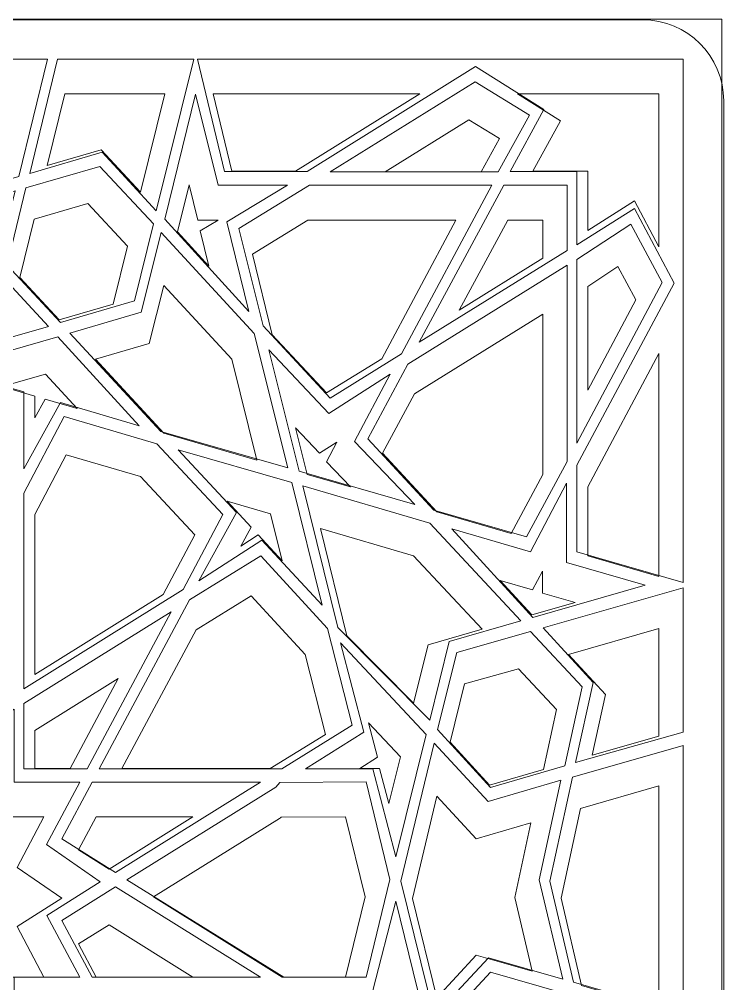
# Model space of a CAD drawing. Header units: centimetres. Extents: x -12.3 to 38.8, y -41.7 to 12.7.
# Drawn here: x 16.98 to 23.02, y -28.86 to -20.6 of the extents above; entities that cross this region are included whole.
import ezdxf

# ---------------------------------------------------------------- set-up
doc = ezdxf.new("R2010")
doc.units = ezdxf.units.CM
doc.header["$MEASUREMENT"] = 0
doc.layers.add('layer 1', color=7, linetype='Continuous')

msp = doc.modelspace()

# ---------------------------------------------------------------- linework, layer by layer
at = {"layer": 'layer 1', "color": 19, "lineweight": 20}
for points, knots in [([(8.70911, -20.59914), (8.70911, -20.59914), (22.32118, -20.59914), (22.32118, -20.59914), (22.32118, -20.59914), (22.70286, -20.59914), (23.01514, -20.91142), (23.01514, -21.2931), (23.01514, -21.2931), (23.01514, -21.2931), (23.01514, -40.90518), (23.01514, -40.90518), (23.01514, -40.90518), (23.01514, -41.28686), (22.70286, -41.59914), (22.32118, -41.59914), (22.32118, -41.59914), (22.32118, -41.59914), (8.70911, -41.59914), (8.70911, -41.59914), (8.70911, -41.59914), (8.32743, -41.59914), (8.01515, -41.28686), (8.01515, -40.90518), (8.01515, -40.90518), (8.01515, -40.90518), (8.01515, -21.2931), (8.01515, -21.2931), (8.01515, -21.2931), (8.01515, -20.91142), (8.32743, -20.59914), (8.70911, -20.59914)], [0, 0, 0, 0, 0.1111111, 0.1111111, 0.1111111, 0.1111111, 0.2222222, 0.2222222, 0.2222222, 0.2222222, 0.3333333, 0.3333333, 0.3333333, 0.3333333, 0.4444444, 0.4444444, 0.4444444, 0.4444444, 0.5555556, 0.5555556, 0.5555556, 0.5555556, 0.6666667, 0.6666667, 0.6666667, 0.6666667, 0.7777778, 0.7777778, 0.7777778, 0.7777778, 1, 1, 1, 1]), ([(18.2294, -21.23427), (18.2294, -21.23427), (17.37034, -21.23427), (17.37034, -21.23427), (17.37034, -21.23427), (17.37034, -21.23427), (17.22125, -21.84788), (17.22125, -21.84788), (17.22125, -21.84788), (17.22125, -21.84788), (17.68273, -21.71365), (17.68273, -21.71365), (17.68273, -21.71365), (17.68273, -21.71365), (18.01996, -22.07799), (18.01996, -22.07799), (18.01996, -22.07799), (18.01996, -22.07799), (18.2294, -21.23426), (18.2294, -21.23426), (18.2294, -21.23426), (18.2294, -21.23426), (18.2294, -21.23427), (18.2294, -21.23427)], [0, 0, 0, 0, 0.1428571, 0.1428571, 0.1428571, 0.1428571, 0.2857143, 0.2857143, 0.2857143, 0.2857143, 0.4285714, 0.4285714, 0.4285714, 0.4285714, 0.5714286, 0.5714286, 0.5714286, 0.5714286, 0.7142857, 0.7142857, 0.7142857, 0.7142857, 1, 1, 1, 1]), ([(20.41254, -21.23427), (20.41254, -21.23427), (18.64118, -21.23427), (18.64118, -21.23427), (18.64118, -21.23427), (18.64118, -21.23427), (18.80092, -21.89775), (18.80092, -21.89775), (18.80092, -21.89775), (18.80092, -21.89775), (19.34759, -21.89775), (19.34759, -21.89775), (19.34759, -21.89775), (19.34759, -21.89775), (20.41254, -21.23427), (20.41254, -21.23427)], [0, 0, 0, 0, 0.2, 0.2, 0.2, 0.2, 0.4, 0.4, 0.4, 0.4, 0.6, 0.6, 0.6, 0.6, 1, 1, 1, 1]), ([(21.61592, -21.46437), (21.61592, -21.46437), (21.38162, -21.89775), (21.38162, -21.89775), (21.38162, -21.89775), (21.38162, -21.89775), (21.85021, -21.89775), (21.85021, -21.89775), (21.85021, -21.89775), (21.85021, -21.89775), (21.85021, -22.40398), (21.85021, -22.40398), (21.85021, -22.40398), (21.85021, -22.40398), (22.25135, -22.15086), (22.25135, -22.15086), (22.25135, -22.15086), (22.25135, -22.15086), (22.46077, -22.54587), (22.46077, -22.54587), (22.46077, -22.54587), (22.46077, -22.54587), (22.46077, -21.23427), (22.46077, -21.23427), (22.46077, -21.23427), (22.46077, -21.23427), (21.25029, -21.23427), (21.25029, -21.23427), (21.25029, -21.23427), (21.25029, -21.23427), (21.61592, -21.46437), (21.61592, -21.46437)], [0, 0, 0, 0, 0.1111111, 0.1111111, 0.1111111, 0.1111111, 0.2222222, 0.2222222, 0.2222222, 0.2222222, 0.3333333, 0.3333333, 0.3333333, 0.3333333, 0.4444444, 0.4444444, 0.4444444, 0.4444444, 0.5555556, 0.5555556, 0.5555556, 0.5555556, 0.6666667, 0.6666667, 0.6666667, 0.6666667, 0.7777778, 0.7777778, 0.7777778, 0.7777778, 1, 1, 1, 1]), ([(21.09411, -21.61779), (21.09411, -21.61779), (20.93792, -21.90159), (20.93792, -21.90159), (20.93792, -21.90159), (20.93792, -21.90159), (20.11436, -21.90159), (20.11436, -21.90159), (20.11436, -21.90159), (20.11436, -21.90159), (20.83142, -21.4567), (20.83142, -21.4567), (20.83142, -21.4567), (20.83142, -21.4567), (21.09411, -21.61778), (21.09411, -21.61778), (21.09411, -21.61778), (21.09411, -21.61778), (21.09411, -21.61779), (21.09411, -21.61779)], [0, 0, 0, 0, 0.1666667, 0.1666667, 0.1666667, 0.1666667, 0.3333333, 0.3333333, 0.3333333, 0.3333333, 0.5, 0.5, 0.5, 0.5, 0.6666667, 0.6666667, 0.6666667, 0.6666667, 1, 1, 1, 1]), ([(18.43529, -22.01281), (18.43529, -22.01281), (18.3359, -22.4155), (18.3359, -22.4155), (18.3359, -22.4155), (18.3359, -22.4155), (18.60568, -22.7108), (18.60568, -22.7108), (18.60568, -22.7108), (18.60568, -22.7108), (18.53113, -22.40783), (18.53113, -22.40783), (18.53113, -22.40783), (18.53113, -22.40783), (18.68377, -22.31578), (18.68377, -22.31578), (18.68377, -22.31578), (18.68377, -22.31578), (18.50983, -22.31578), (18.50983, -22.31578), (18.50983, -22.31578), (18.50983, -22.31578), (18.43529, -22.01281), (18.43529, -22.01281)], [0, 0, 0, 0, 0.1428571, 0.1428571, 0.1428571, 0.1428571, 0.2857143, 0.2857143, 0.2857143, 0.2857143, 0.4285714, 0.4285714, 0.4285714, 0.4285714, 0.5714286, 0.5714286, 0.5714286, 0.5714286, 0.7142857, 0.7142857, 0.7142857, 0.7142857, 1, 1, 1, 1]), ([(17.10766, -22.30812), (17.10766, -22.30812), (16.98696, -22.80669), (16.98696, -22.80669), (16.98696, -22.80669), (16.98696, -22.80669), (17.32419, -23.17102), (17.32419, -23.17102), (17.32419, -23.17102), (17.32419, -23.17102), (17.78567, -23.0368), (17.78567, -23.0368), (17.78567, -23.0368), (17.78567, -23.0368), (17.9099, -22.53823), (17.9099, -22.53823), (17.9099, -22.53823), (17.9099, -22.53823), (17.56912, -22.1739), (17.56912, -22.1739), (17.56912, -22.1739), (17.56912, -22.1739), (17.10766, -22.30813), (17.10766, -22.30813), (17.10766, -22.30813), (17.10766, -22.30813), (17.10766, -22.30812), (17.10766, -22.30812)], [0, 0, 0, 0, 0.125, 0.125, 0.125, 0.125, 0.25, 0.25, 0.25, 0.25, 0.375, 0.375, 0.375, 0.375, 0.5, 0.5, 0.5, 0.5, 0.625, 0.625, 0.625, 0.625, 0.75, 0.75, 0.75, 0.75, 1, 1, 1, 1]), ([(19.1488, -23.29758), (19.1488, -23.29758), (19.61382, -23.79615), (19.61382, -23.79615), (19.61382, -23.79615), (19.61382, -23.79615), (20.08595, -23.50467), (20.08595, -23.50467), (20.08595, -23.50467), (20.08595, -23.50467), (20.72136, -22.31578), (20.72136, -22.31578), (20.72136, -22.31578), (20.72136, -22.31578), (19.45408, -22.31578), (19.45408, -22.31578), (19.45408, -22.31578), (19.45408, -22.31578), (18.97841, -22.60725), (18.97841, -22.60725), (18.97841, -22.60725), (18.97841, -22.60725), (19.1488, -23.29758), (19.1488, -23.29758)], [0, 0, 0, 0, 0.1428571, 0.1428571, 0.1428571, 0.1428571, 0.2857143, 0.2857143, 0.2857143, 0.2857143, 0.4285714, 0.4285714, 0.4285714, 0.4285714, 0.5714286, 0.5714286, 0.5714286, 0.5714286, 0.7142857, 0.7142857, 0.7142857, 0.7142857, 1, 1, 1, 1]), ([(21.16509, -22.31578), (21.16509, -22.31578), (20.74977, -23.08664), (20.74977, -23.08664), (20.74977, -23.08664), (20.74977, -23.08664), (21.46683, -22.64176), (21.46683, -22.64176), (21.46683, -22.64176), (21.46683, -22.64176), (21.46683, -22.31577), (21.46683, -22.31577), (21.46683, -22.31577), (21.46683, -22.31577), (21.16509, -22.31579), (21.16509, -22.31579), (21.16509, -22.31579), (21.16509, -22.31579), (21.16509, -22.31578), (21.16509, -22.31578)], [0, 0, 0, 0, 0.1666667, 0.1666667, 0.1666667, 0.1666667, 0.3333333, 0.3333333, 0.3333333, 0.3333333, 0.5, 0.5, 0.5, 0.5, 0.6666667, 0.6666667, 0.6666667, 0.6666667, 1, 1, 1, 1]), ([(21.85021, -22.88338), (21.85021, -22.88338), (21.85021, -23.77312), (21.85021, -23.77312), (21.85021, -23.77312), (21.85021, -23.77312), (22.262, -22.99843), (22.262, -22.99843), (22.262, -22.99843), (22.262, -22.99843), (22.10936, -22.71463), (22.10936, -22.71463), (22.10936, -22.71463), (22.10936, -22.71463), (21.85022, -22.88339), (21.85022, -22.88339), (21.85022, -22.88339), (21.85022, -22.88339), (21.85021, -22.88338), (21.85021, -22.88338)], [0, 0, 0, 0, 0.1666667, 0.1666667, 0.1666667, 0.1666667, 0.3333333, 0.3333333, 0.3333333, 0.3333333, 0.5, 0.5, 0.5, 0.5, 0.6666667, 0.6666667, 0.6666667, 0.6666667, 1, 1, 1, 1]), ([(18.80092, -23.5085), (18.80092, -23.5085), (19.01747, -24.3714), (19.01747, -24.3714), (19.01747, -24.3714), (19.01747, -24.3714), (18.21876, -24.14129), (18.21876, -24.14129), (18.21876, -24.14129), (18.21876, -24.14129), (17.63304, -23.5085), (17.63304, -23.5085), (17.63304, -23.5085), (17.63304, -23.5085), (18.09452, -23.37428), (18.09452, -23.37428), (18.09452, -23.37428), (18.09452, -23.37428), (18.21876, -22.87571), (18.21876, -22.87571), (18.21876, -22.87571), (18.21876, -22.87571), (18.80092, -23.5085), (18.80092, -23.5085)], [0, 0, 0, 0, 0.1428571, 0.1428571, 0.1428571, 0.1428571, 0.2857143, 0.2857143, 0.2857143, 0.2857143, 0.4285714, 0.4285714, 0.4285714, 0.4285714, 0.5714286, 0.5714286, 0.5714286, 0.5714286, 0.7142857, 0.7142857, 0.7142857, 0.7142857, 1, 1, 1, 1]), ([(20.55808, -24.81628), (20.55808, -24.81628), (21.1935, -25.00037), (21.1935, -25.00037), (21.1935, -25.00037), (21.1935, -25.00037), (21.46683, -24.49413), (21.46683, -24.49413), (21.46683, -24.49413), (21.46683, -24.49413), (21.46683, -23.12116), (21.46683, -23.12116), (21.46683, -23.12116), (21.46683, -23.12116), (20.36638, -23.80381), (20.36638, -23.80381), (20.36638, -23.80381), (20.36638, -23.80381), (20.09305, -24.31388), (20.09305, -24.31388), (20.09305, -24.31388), (20.09305, -24.31388), (20.55808, -24.81628), (20.55808, -24.81628)], [0, 0, 0, 0, 0.1428571, 0.1428571, 0.1428571, 0.1428571, 0.2857143, 0.2857143, 0.2857143, 0.2857143, 0.4285714, 0.4285714, 0.4285714, 0.4285714, 0.5714286, 0.5714286, 0.5714286, 0.5714286, 0.7142857, 0.7142857, 0.7142857, 0.7142857, 1, 1, 1, 1]), ([(21.85021, -25.19212), (21.85021, -25.19212), (22.46077, -25.36854), (22.46077, -25.36854), (22.46077, -25.36854), (22.46077, -25.36854), (22.46077, -23.45866), (22.46077, -23.45866), (22.46077, -23.45866), (22.46077, -23.45866), (21.85021, -24.60152), (21.85021, -24.60152), (21.85021, -24.60152), (21.85021, -24.60152), (21.85021, -25.19212), (21.85021, -25.19212)], [0, 0, 0, 0, 0.2, 0.2, 0.2, 0.2, 0.4, 0.4, 0.4, 0.4, 0.6, 0.6, 0.6, 0.6, 1, 1, 1, 1]), ([(16.83432, -23.74245), (16.83432, -23.74245), (17.20705, -23.63508), (17.20705, -23.63508), (17.20705, -23.63508), (17.20705, -23.63508), (17.47683, -23.93037), (17.47683, -23.93037), (17.47683, -23.93037), (17.47683, -23.93037), (17.20349, -23.84984), (17.20349, -23.84984), (17.20349, -23.84984), (17.20349, -23.84984), (17.11474, -24.01092), (17.11474, -24.01092), (17.11474, -24.01092), (17.11474, -24.01092), (17.11475, -23.82298), (17.11475, -23.82298), (17.11475, -23.82298), (17.11475, -23.82298), (16.83431, -23.74244), (16.83431, -23.74244), (16.83431, -23.74244), (16.83431, -23.74244), (16.83432, -23.74245), (16.83432, -23.74245)], [0, 0, 0, 0, 0.125, 0.125, 0.125, 0.125, 0.25, 0.25, 0.25, 0.25, 0.375, 0.375, 0.375, 0.375, 0.5, 0.5, 0.5, 0.5, 0.625, 0.625, 0.625, 0.625, 0.75, 0.75, 0.75, 0.75, 1, 1, 1, 1]), ([(19.61382, -24.38675), (19.61382, -24.38675), (19.70257, -24.218), (19.70257, -24.218), (19.70257, -24.218), (19.70257, -24.218), (19.55347, -24.31388), (19.55347, -24.31388), (19.55347, -24.31388), (19.55347, -24.31388), (19.34758, -24.09528), (19.34758, -24.09528), (19.34758, -24.09528), (19.34758, -24.09528), (19.44697, -24.49414), (19.44697, -24.49414), (19.44697, -24.49414), (19.44697, -24.49414), (19.8197, -24.60152), (19.8197, -24.60152), (19.8197, -24.60152), (19.8197, -24.60152), (19.61381, -24.38675), (19.61381, -24.38675), (19.61381, -24.38675), (19.61381, -24.38675), (19.61382, -24.38675), (19.61382, -24.38675)], [0, 0, 0, 0, 0.125, 0.125, 0.125, 0.125, 0.25, 0.25, 0.25, 0.25, 0.375, 0.375, 0.375, 0.375, 0.5, 0.5, 0.5, 0.5, 0.625, 0.625, 0.625, 0.625, 0.75, 0.75, 0.75, 0.75, 1, 1, 1, 1]), ([(18.01996, -24.51331), (18.01996, -24.51331), (17.38454, -24.32539), (17.38454, -24.32539), (17.38454, -24.32539), (17.38454, -24.32539), (17.11476, -24.83929), (17.11476, -24.83929), (17.11476, -24.83929), (17.11476, -24.83929), (17.11476, -26.20843), (17.11476, -26.20843), (17.11476, -26.20843), (17.11476, -26.20843), (18.21521, -25.52194), (18.21521, -25.52194), (18.21521, -25.52194), (18.21521, -25.52194), (18.48499, -25.01187), (18.48499, -25.01187), (18.48499, -25.01187), (18.48499, -25.01187), (18.01996, -24.51332), (18.01996, -24.51332), (18.01996, -24.51332), (18.01996, -24.51332), (18.01996, -24.51331), (18.01996, -24.51331)], [0, 0, 0, 0, 0.125, 0.125, 0.125, 0.125, 0.25, 0.25, 0.25, 0.25, 0.375, 0.375, 0.375, 0.375, 0.5, 0.5, 0.5, 0.5, 0.625, 0.625, 0.625, 0.625, 0.75, 0.75, 0.75, 0.75, 1, 1, 1, 1]), ([(18.96776, -24.94667), (18.96776, -24.94667), (18.87901, -25.10775), (18.87901, -25.10775), (18.87901, -25.10775), (18.87901, -25.10775), (19.02811, -25.01187), (19.02811, -25.01187), (19.02811, -25.01187), (19.02811, -25.01187), (19.234, -25.23431), (19.234, -25.23431), (19.234, -25.23431), (19.234, -25.23431), (19.13461, -24.83162), (19.13461, -24.83162), (19.13461, -24.83162), (19.13461, -24.83162), (18.76188, -24.72425), (18.76188, -24.72425), (18.76188, -24.72425), (18.76188, -24.72425), (18.96776, -24.94667), (18.96776, -24.94667), (18.96776, -24.94667), (18.96776, -24.94667), (18.96776, -24.94667), (18.96776, -24.94667)], [0, 0, 0, 0, 0.125, 0.125, 0.125, 0.125, 0.25, 0.25, 0.25, 0.25, 0.375, 0.375, 0.375, 0.375, 0.5, 0.5, 0.5, 0.5, 0.625, 0.625, 0.625, 0.625, 0.75, 0.75, 0.75, 0.75, 1, 1, 1, 1]), ([(19.56059, -24.95819), (19.56059, -24.95819), (19.78777, -25.87862), (19.78777, -25.87862), (19.78777, -25.87862), (19.78777, -25.87862), (20.3593, -26.4539), (20.3593, -26.4539), (20.3593, -26.4539), (20.3593, -26.4539), (20.48354, -25.95533), (20.48354, -25.95533), (20.48354, -25.95533), (20.48354, -25.95533), (20.94502, -25.8211), (20.94502, -25.8211), (20.94502, -25.8211), (20.94502, -25.8211), (20.3593, -25.19213), (20.3593, -25.19213), (20.3593, -25.19213), (20.3593, -25.19213), (19.5606, -24.95819), (19.5606, -24.95819), (19.5606, -24.95819), (19.5606, -24.95819), (19.56059, -24.95819), (19.56059, -24.95819)], [0, 0, 0, 0, 0.125, 0.125, 0.125, 0.125, 0.25, 0.25, 0.25, 0.25, 0.375, 0.375, 0.375, 0.375, 0.5, 0.5, 0.5, 0.5, 0.625, 0.625, 0.625, 0.625, 0.75, 0.75, 0.75, 0.75, 1, 1, 1, 1]), ([(21.37098, -25.69835), (21.37098, -25.69835), (21.74371, -25.59098), (21.74371, -25.59098), (21.74371, -25.59098), (21.74371, -25.59098), (21.46328, -25.51044), (21.46328, -25.51044), (21.46328, -25.51044), (21.46328, -25.51044), (21.46328, -25.32252), (21.46328, -25.32252), (21.46328, -25.32252), (21.46328, -25.32252), (21.37809, -25.4836), (21.37809, -25.4836), (21.37809, -25.4836), (21.37809, -25.4836), (21.10119, -25.40306), (21.10119, -25.40306), (21.10119, -25.40306), (21.10119, -25.40306), (21.37099, -25.69835), (21.37099, -25.69835), (21.37099, -25.69835), (21.37099, -25.69835), (21.37098, -25.69835), (21.37098, -25.69835)], [0, 0, 0, 0, 0.125, 0.125, 0.125, 0.125, 0.25, 0.25, 0.25, 0.25, 0.375, 0.375, 0.375, 0.375, 0.5, 0.5, 0.5, 0.5, 0.625, 0.625, 0.625, 0.625, 0.75, 0.75, 0.75, 0.75, 1, 1, 1, 1]), ([(18.49563, -25.82492), (18.49563, -25.82492), (17.86022, -27.01381), (17.86022, -27.01381), (17.86022, -27.01381), (17.86022, -27.01381), (19.13104, -27.01381), (19.13104, -27.01381), (19.13104, -27.01381), (19.13104, -27.01381), (19.60317, -26.72235), (19.60317, -26.72235), (19.60317, -26.72235), (19.60317, -26.72235), (19.42922, -26.03586), (19.42922, -26.03586), (19.42922, -26.03586), (19.42922, -26.03586), (18.96774, -25.53346), (18.96774, -25.53346), (18.96774, -25.53346), (18.96774, -25.53346), (18.49563, -25.82492), (18.49563, -25.82492), (18.49563, -25.82492), (18.49563, -25.82492), (18.49563, -25.82492), (18.49563, -25.82492)], [0, 0, 0, 0, 0.125, 0.125, 0.125, 0.125, 0.25, 0.25, 0.25, 0.25, 0.375, 0.375, 0.375, 0.375, 0.5, 0.5, 0.5, 0.5, 0.625, 0.625, 0.625, 0.625, 0.75, 0.75, 0.75, 0.75, 1, 1, 1, 1]), ([(21.88926, -26.89876), (21.88926, -26.89876), (22.46077, -26.73768), (22.46077, -26.73768), (22.46077, -26.73768), (22.46077, -26.73768), (22.46077, -25.81341), (22.46077, -25.81341), (22.46077, -25.81341), (22.46077, -25.81341), (21.68692, -26.03584), (21.68692, -26.03584), (21.68692, -26.03584), (21.68692, -26.03584), (22.00285, -26.38102), (22.00285, -26.38102), (22.00285, -26.38102), (22.00285, -26.38102), (21.88926, -26.89877), (21.88926, -26.89877), (21.88926, -26.89877), (21.88926, -26.89877), (21.88926, -26.89876), (21.88926, -26.89876)], [0, 0, 0, 0, 0.1428571, 0.1428571, 0.1428571, 0.1428571, 0.2857143, 0.2857143, 0.2857143, 0.2857143, 0.4285714, 0.4285714, 0.4285714, 0.4285714, 0.5714286, 0.5714286, 0.5714286, 0.5714286, 0.7142857, 0.7142857, 0.7142857, 0.7142857, 1, 1, 1, 1]), ([(21.58398, -26.50757), (21.58398, -26.50757), (21.25739, -26.15858), (21.25739, -26.15858), (21.25739, -26.15858), (21.25739, -26.15858), (20.79591, -26.28897), (20.79591, -26.28897), (20.79591, -26.28897), (20.79591, -26.28897), (20.67166, -26.78754), (20.67166, -26.78754), (20.67166, -26.78754), (20.67166, -26.78754), (21.00889, -27.15571), (21.00889, -27.15571), (21.00889, -27.15571), (21.00889, -27.15571), (21.47037, -27.02148), (21.47037, -27.02148), (21.47037, -27.02148), (21.47037, -27.02148), (21.58398, -26.50756), (21.58398, -26.50756), (21.58398, -26.50756), (21.58398, -26.50756), (21.58398, -26.50757), (21.58398, -26.50757)], [0, 0, 0, 0, 0.125, 0.125, 0.125, 0.125, 0.25, 0.25, 0.25, 0.25, 0.375, 0.375, 0.375, 0.375, 0.5, 0.5, 0.5, 0.5, 0.625, 0.625, 0.625, 0.625, 0.75, 0.75, 0.75, 0.75, 1, 1, 1, 1]), ([(17.82826, -26.24295), (17.82826, -26.24295), (17.11475, -26.68783), (17.11475, -26.68783), (17.11475, -26.68783), (17.11475, -26.68783), (17.11475, -27.01382), (17.11475, -27.01382), (17.11475, -27.01382), (17.11475, -27.01382), (17.41648, -27.0138), (17.41648, -27.0138), (17.41648, -27.0138), (17.41648, -27.0138), (17.82826, -26.24294), (17.82826, -26.24294), (17.82826, -26.24294), (17.82826, -26.24294), (17.82826, -26.24295), (17.82826, -26.24295)], [0, 0, 0, 0, 0.1666667, 0.1666667, 0.1666667, 0.1666667, 0.3333333, 0.3333333, 0.3333333, 0.3333333, 0.5, 0.5, 0.5, 0.5, 0.6666667, 0.6666667, 0.6666667, 0.6666667, 1, 1, 1, 1]), ([(20.24569, -26.9141), (20.24569, -26.9141), (19.97235, -26.62263), (19.97235, -26.62263), (19.97235, -26.62263), (19.97235, -26.62263), (20.05045, -26.91793), (20.05045, -26.91793), (20.05045, -26.91793), (20.05045, -26.91793), (19.89781, -27.01382), (19.89781, -27.01382), (19.89781, -27.01382), (19.89781, -27.01382), (20.0682, -27.0138), (20.0682, -27.0138), (20.0682, -27.0138), (20.0682, -27.0138), (20.14629, -27.31295), (20.14629, -27.31295), (20.14629, -27.31295), (20.14629, -27.31295), (20.24568, -26.91409), (20.24568, -26.91409), (20.24568, -26.91409), (20.24568, -26.91409), (20.24569, -26.9141), (20.24569, -26.9141)], [0, 0, 0, 0, 0.125, 0.125, 0.125, 0.125, 0.25, 0.25, 0.25, 0.25, 0.375, 0.375, 0.375, 0.375, 0.5, 0.5, 0.5, 0.5, 0.625, 0.625, 0.625, 0.625, 0.75, 0.75, 0.75, 0.75, 1, 1, 1, 1]), ([(15.46053, -27.428), (15.46053, -27.428), (15.46053, -26.9256), (15.46053, -26.9256), (15.46053, -26.9256), (15.46053, -26.9256), (15.86167, -27.17873), (15.86167, -27.17873), (15.86167, -27.17873), (15.86167, -27.17873), (16.09597, -26.74151), (16.09597, -26.74151), (16.09597, -26.74151), (16.09597, -26.74151), (16.32671, -27.17873), (16.32671, -27.17873), (16.32671, -27.17873), (16.32671, -27.17873), (16.7314, -26.9256), (16.7314, -26.9256), (16.7314, -26.9256), (16.7314, -26.9256), (16.73138, -27.428), (16.73138, -27.428), (16.73138, -27.428), (16.73138, -27.428), (17.19286, -27.428), (17.19286, -27.428), (17.19286, -27.428), (17.19286, -27.428), (16.96212, -27.86136), (16.96212, -27.86136), (16.96212, -27.86136), (16.96212, -27.86136), (17.34551, -28.12598), (17.34551, -28.12598), (17.34551, -28.12598), (17.34551, -28.12598), (16.96212, -28.3676), (16.96212, -28.3676), (16.96212, -28.3676), (16.96212, -28.3676), (17.19286, -28.80097), (17.19286, -28.80097), (17.19286, -28.80097), (17.19286, -28.80097), (16.73138, -28.80097), (16.73138, -28.80097), (16.73138, -28.80097), (16.73138, -28.80097), (16.73138, -29.30337), (16.73138, -29.30337), (16.73138, -29.30337), (16.73138, -29.30337), (16.32669, -29.05025), (16.32669, -29.05025), (16.32669, -29.05025), (16.32669, -29.05025), (16.09596, -29.48746), (16.09596, -29.48746), (16.09596, -29.48746), (16.09596, -29.48746), (15.86166, -29.05025), (15.86166, -29.05025), (15.86166, -29.05025), (15.86166, -29.05025), (15.44278, -29.31487), (15.44278, -29.31487), (15.44278, -29.31487), (15.44278, -29.31487), (15.43924, -28.80096), (15.43924, -28.80096), (15.43924, -28.80096), (15.43924, -28.80096), (14.99553, -28.80097), (14.99553, -28.80097), (14.99553, -28.80097), (14.99553, -28.80097), (15.21562, -28.38678), (15.21562, -28.38678), (15.21562, -28.38678), (15.21562, -28.38678), (14.80739, -28.12597), (14.80739, -28.12597), (14.80739, -28.12597), (14.80739, -28.12597), (15.22981, -27.86135), (15.22981, -27.86135), (15.22981, -27.86135), (15.22981, -27.86135), (14.99553, -27.42799), (14.99553, -27.42799), (14.99553, -27.42799), (14.99553, -27.42799), (15.46056, -27.42799), (15.46056, -27.42799), (15.46056, -27.42799), (15.46056, -27.42799), (15.46053, -27.428), (15.46053, -27.428)], [0, 0, 0, 0, 0.0384615, 0.0384615, 0.0384615, 0.0384615, 0.0769231, 0.0769231, 0.0769231, 0.0769231, 0.1153846, 0.1153846, 0.1153846, 0.1153846, 0.1538462, 0.1538462, 0.1538462, 0.1538462, 0.1923077, 0.1923077, 0.1923077, 0.1923077, 0.2307692, 0.2307692, 0.2307692, 0.2307692, 0.2692308, 0.2692308, 0.2692308, 0.2692308, 0.3076923, 0.3076923, 0.3076923, 0.3076923, 0.3461538, 0.3461538, 0.3461538, 0.3461538, 0.3846154, 0.3846154, 0.3846154, 0.3846154, 0.4230769, 0.4230769, 0.4230769, 0.4230769, 0.4615385, 0.4615385, 0.4615385, 0.4615385, 0.5, 0.5, 0.5, 0.5, 0.5384615, 0.5384615, 0.5384615, 0.5384615, 0.5769231, 0.5769231, 0.5769231, 0.5769231, 0.6153846, 0.6153846, 0.6153846, 0.6153846, 0.6538462, 0.6538462, 0.6538462, 0.6538462, 0.6923077, 0.6923077, 0.6923077, 0.6923077, 0.7307692, 0.7307692, 0.7307692, 0.7307692, 0.7692308, 0.7692308, 0.7692308, 0.7692308, 0.8076923, 0.8076923, 0.8076923, 0.8076923, 0.8461538, 0.8461538, 0.8461538, 0.8461538, 0.8846154, 0.8846154, 0.8846154, 0.8846154, 0.9230769, 0.9230769, 0.9230769, 0.9230769, 1, 1, 1, 1]), ([(21.78987, -27.35514), (21.78987, -27.35514), (21.62303, -28.12599), (21.62303, -28.12599), (21.62303, -28.12599), (21.62303, -28.12599), (21.79697, -28.87385), (21.79697, -28.87385), (21.79697, -28.87385), (21.79697, -28.87385), (22.46078, -29.0656), (22.46078, -29.0656), (22.46078, -29.0656), (22.46078, -29.0656), (22.46078, -27.16339), (22.46078, -27.16339), (22.46078, -27.16339), (22.46078, -27.16339), (21.78986, -27.35514), (21.78986, -27.35514), (21.78986, -27.35514), (21.78986, -27.35514), (21.78987, -27.35514), (21.78987, -27.35514)], [0, 0, 0, 0, 0.1428571, 0.1428571, 0.1428571, 0.1428571, 0.2857143, 0.2857143, 0.2857143, 0.2857143, 0.4285714, 0.4285714, 0.4285714, 0.4285714, 0.5714286, 0.5714286, 0.5714286, 0.5714286, 0.7142857, 0.7142857, 0.7142857, 0.7142857, 1, 1, 1, 1]), ([(20.89531, -27.61593), (20.89531, -27.61593), (20.55808, -27.2516), (20.55808, -27.2516), (20.55808, -27.2516), (20.55808, -27.2516), (20.34865, -28.12601), (20.34865, -28.12601), (20.34865, -28.12601), (20.34865, -28.12601), (20.55808, -28.97741), (20.55808, -28.97741), (20.55808, -28.97741), (20.55808, -28.97741), (20.89531, -28.61308), (20.89531, -28.61308), (20.89531, -28.61308), (20.89531, -28.61308), (21.37454, -28.75114), (21.37454, -28.75114), (21.37454, -28.75114), (21.37454, -28.75114), (21.22545, -28.11835), (21.22545, -28.11835), (21.22545, -28.11835), (21.22545, -28.11835), (21.3639, -27.47789), (21.3639, -27.47789), (21.3639, -27.47789), (21.3639, -27.47789), (20.89532, -27.61592), (20.89532, -27.61592), (20.89532, -27.61592), (20.89532, -27.61592), (20.89531, -27.61593), (20.89531, -27.61593)], [0, 0, 0, 0, 0.1, 0.1, 0.1, 0.1, 0.2, 0.2, 0.2, 0.2, 0.3, 0.3, 0.3, 0.3, 0.4, 0.4, 0.4, 0.4, 0.5, 0.5, 0.5, 0.5, 0.6, 0.6, 0.6, 0.6, 0.7, 0.7, 0.7, 0.7, 0.8, 0.8, 0.8, 0.8, 1, 1, 1, 1]), ([(17.64012, -27.428), (17.64012, -27.428), (18.46723, -27.428), (18.46723, -27.428), (18.46723, -27.428), (18.46723, -27.428), (17.75017, -27.8767), (17.75017, -27.8767), (17.75017, -27.8767), (17.75017, -27.8767), (17.48748, -27.71179), (17.48748, -27.71179), (17.48748, -27.71179), (17.48748, -27.71179), (17.64012, -27.428), (17.64012, -27.428)], [0, 0, 0, 0, 0.2, 0.2, 0.2, 0.2, 0.4, 0.4, 0.4, 0.4, 0.6, 0.6, 0.6, 0.6, 1, 1, 1, 1]), ([(19.22334, -27.43184), (19.22334, -27.43184), (19.77711, -27.42801), (19.77711, -27.42801), (19.77711, -27.42801), (19.77711, -27.42801), (19.94395, -28.11449), (19.94395, -28.11449), (19.94395, -28.11449), (19.94395, -28.11449), (19.77711, -28.80097), (19.77711, -28.80097), (19.77711, -28.80097), (19.77711, -28.80097), (19.23399, -28.80099), (19.23399, -28.80099), (19.23399, -28.80099), (19.23399, -28.80099), (18.13, -28.11451), (18.13, -28.11451), (18.13, -28.11451), (18.13, -28.11451), (19.20914, -27.44336), (19.20914, -27.44336), (19.20914, -27.44336), (19.21623, -27.43953), (19.21979, -27.43568), (19.22333, -27.43185), (19.22333, -27.43185), (19.22333, -27.43185), (19.22334, -27.43184), (19.22334, -27.43184)], [0, 0, 0, 0, 0.1111111, 0.1111111, 0.1111111, 0.1111111, 0.2222222, 0.2222222, 0.2222222, 0.2222222, 0.3333333, 0.3333333, 0.3333333, 0.3333333, 0.4444444, 0.4444444, 0.4444444, 0.4444444, 0.5555556, 0.5555556, 0.5555556, 0.5555556, 0.6666667, 0.6666667, 0.6666667, 0.6666667, 0.7777778, 0.7777778, 0.7777778, 0.7777778, 1, 1, 1, 1]), ([(17.64012, -28.80098), (17.64012, -28.80098), (18.46723, -28.80098), (18.46723, -28.80098), (18.46723, -28.80098), (18.46723, -28.80098), (17.75017, -28.35228), (17.75017, -28.35228), (17.75017, -28.35228), (17.75017, -28.35228), (17.48748, -28.51719), (17.48748, -28.51719), (17.48748, -28.51719), (17.48748, -28.51719), (17.64012, -28.80098), (17.64012, -28.80098)], [0, 0, 0, 0, 0.2, 0.2, 0.2, 0.2, 0.4, 0.4, 0.4, 0.4, 0.6, 0.6, 0.6, 0.6, 1, 1, 1, 1])]:
    msp.add_open_spline(points, degree=3, knots=knots, dxfattribs=at)
at = {"layer": 'layer 1', "color": 7, "lineweight": 9}
msp.add_open_spline([(8.14263, -20.59567), (8.14263, -20.59567), (22.999, -20.59567), (22.999, -20.59567), (22.999, -20.59567), (22.999, -20.59567), (22.999, -41.60359), (22.999, -41.60359), (22.999, -41.60359), (22.999, -41.60359), (8.14263, -41.60359), (8.14263, -41.60359), (8.14263, -41.60359), (8.14263, -41.60359), (8.14263, -20.59567), (8.14263, -20.59567)], degree=3, knots=[0, 0, 0, 0, 0.2, 0.2, 0.2, 0.2, 0.4, 0.4, 0.4, 0.4, 0.6, 0.6, 0.6, 0.6, 1, 1, 1, 1], dxfattribs=at)
at = {"layer": 'layer 1', "color": 9, "lineweight": 9}
for points, knots in [([(17.22433, -20.93587), (17.22433, -20.93587), (16.97693, -21.94223), (16.97693, -21.94223), (16.97693, -21.94223), (16.97693, -21.94223), (16.14899, -22.18166), (16.14899, -22.18166), (16.14899, -22.18166), (16.14899, -22.18166), (15.32435, -21.94197), (15.32435, -21.94197), (15.32435, -21.94197), (15.32435, -21.94197), (15.08184, -20.93587), (15.08184, -20.93587), (15.08184, -20.93587), (15.08184, -20.93587), (17.22433, -20.93587), (17.22433, -20.93587)], [0, 0, 0, 0, 0.1666667, 0.1666667, 0.1666667, 0.1666667, 0.3333333, 0.3333333, 0.3333333, 0.3333333, 0.5, 0.5, 0.5, 0.5, 0.6666667, 0.6666667, 0.6666667, 0.6666667, 1, 1, 1, 1]), ([(21.1322, -22.01739), (21.1322, -22.01739), (21.67351, -22.01738), (21.67351, -22.01738), (21.67351, -22.01738), (21.67351, -22.01738), (21.67351, -22.57682), (21.67351, -22.57682), (21.67351, -22.57682), (21.67351, -22.57682), (20.40764, -23.36218), (20.40764, -23.36218), (20.40764, -23.36218), (20.40764, -23.36218), (21.1322, -22.01739), (21.1322, -22.01739)], [0, 0, 0, 0, 0.2, 0.2, 0.2, 0.2, 0.4, 0.4, 0.4, 0.4, 0.6, 0.6, 0.6, 0.6, 1, 1, 1, 1]), ([(16.15263, -22.29508), (16.15263, -22.29508), (16.94678, -22.06627), (16.94678, -22.06627), (16.94678, -22.06627), (16.94678, -22.06627), (16.77926, -22.73861), (16.77926, -22.73861), (16.77926, -22.73861), (16.77926, -22.73861), (17.23054, -23.22617), (17.23054, -23.22617), (17.23054, -23.22617), (17.23054, -23.22617), (16.15245, -23.53537), (16.15245, -23.53537), (16.15245, -23.53537), (16.15245, -23.53537), (15.08496, -23.22649), (15.08496, -23.22649), (15.08496, -23.22649), (15.08496, -23.22649), (15.52624, -22.73959), (15.52624, -22.73959), (15.52624, -22.73959), (15.52624, -22.73959), (15.35846, -22.06627), (15.35846, -22.06627), (15.35846, -22.06627), (15.35846, -22.06627), (16.15263, -22.29508), (16.15263, -22.29508)], [0, 0, 0, 0, 0.1111111, 0.1111111, 0.1111111, 0.1111111, 0.2222222, 0.2222222, 0.2222222, 0.2222222, 0.3333333, 0.3333333, 0.3333333, 0.3333333, 0.4444444, 0.4444444, 0.4444444, 0.4444444, 0.5555556, 0.5555556, 0.5555556, 0.5555556, 0.6666667, 0.6666667, 0.6666667, 0.6666667, 0.7777778, 0.7777778, 0.7777778, 0.7777778, 1, 1, 1, 1]), ([(18.0265, -23.10593), (18.0265, -23.10593), (18.19724, -22.42077), (18.19724, -22.42077), (18.19724, -22.42077), (18.19724, -22.42077), (18.9938, -23.2866), (18.9938, -23.2866), (18.9938, -23.2866), (18.9938, -23.2866), (19.28308, -24.43928), (19.28308, -24.43928), (19.28308, -24.43928), (19.28308, -24.43928), (18.19375, -24.12546), (18.19375, -24.12546), (18.19375, -24.12546), (18.19375, -24.12546), (17.41476, -23.28386), (17.41476, -23.28386), (17.41476, -23.28386), (17.41476, -23.28386), (18.0265, -23.10593), (18.0265, -23.10593)], [0, 0, 0, 0, 0.1428571, 0.1428571, 0.1428571, 0.1428571, 0.2857143, 0.2857143, 0.2857143, 0.2857143, 0.4285714, 0.4285714, 0.4285714, 0.4285714, 0.5714286, 0.5714286, 0.5714286, 0.5714286, 0.7142857, 0.7142857, 0.7142857, 0.7142857, 1, 1, 1, 1]), ([(20.66492, -25.92687), (20.66492, -25.92687), (20.49717, -26.60005), (20.49717, -26.60005), (20.49717, -26.60005), (20.49717, -26.60005), (19.70877, -25.80648), (19.70877, -25.80648), (19.70877, -25.80648), (19.70877, -25.80648), (19.40914, -24.59253), (19.40914, -24.59253), (19.40914, -24.59253), (19.40914, -24.59253), (20.49768, -24.91136), (20.49768, -24.91136), (20.49768, -24.91136), (20.49768, -24.91136), (21.27745, -25.74871), (21.27745, -25.74871), (21.27745, -25.74871), (21.27745, -25.74871), (20.66492, -25.92687), (20.66492, -25.92687)], [0, 0, 0, 0, 0.1428571, 0.1428571, 0.1428571, 0.1428571, 0.2857143, 0.2857143, 0.2857143, 0.2857143, 0.4285714, 0.4285714, 0.4285714, 0.4285714, 0.5714286, 0.5714286, 0.5714286, 0.5714286, 0.7142857, 0.7142857, 0.7142857, 0.7142857, 1, 1, 1, 1]), ([(18.28151, -25.67051), (18.28151, -25.67051), (17.5631, -27.0154), (17.5631, -27.0154), (17.5631, -27.0154), (17.5631, -27.0154), (17.02143, -27.01543), (17.02143, -27.01543), (17.02143, -27.01543), (17.02143, -27.01543), (17.02143, -26.45619), (17.02143, -26.45619), (17.02143, -26.45619), (17.02143, -26.45619), (18.28151, -25.67051), (18.28151, -25.67051)], [0, 0, 0, 0, 0.2, 0.2, 0.2, 0.2, 0.4, 0.4, 0.4, 0.4, 0.6, 0.6, 0.6, 0.6, 1, 1, 1, 1]), ([(20.99886, -27.29734), (20.99886, -27.29734), (21.62059, -27.11421), (21.62059, -27.11421), (21.62059, -27.11421), (21.62059, -27.11421), (21.4359, -27.96853), (21.4359, -27.96853), (21.4359, -27.96853), (21.4359, -27.96853), (21.636, -28.81785), (21.636, -28.81785), (21.636, -28.81785), (21.636, -28.81785), (20.99928, -28.63441), (20.99928, -28.63441), (20.99928, -28.63441), (20.99928, -28.63441), (20.53563, -29.13531), (20.53563, -29.13531), (20.53563, -29.13531), (20.53563, -29.13531), (20.25098, -27.97808), (20.25098, -27.97808), (20.25098, -27.97808), (20.25098, -27.97808), (20.53424, -26.79538), (20.53424, -26.79538), (20.53424, -26.79538), (20.53424, -26.79538), (20.99886, -27.29734), (20.99886, -27.29734)], [0, 0, 0, 0, 0.1111111, 0.1111111, 0.1111111, 0.1111111, 0.2222222, 0.2222222, 0.2222222, 0.2222222, 0.3333333, 0.3333333, 0.3333333, 0.3333333, 0.4444444, 0.4444444, 0.4444444, 0.4444444, 0.5555556, 0.5555556, 0.5555556, 0.5555556, 0.6666667, 0.6666667, 0.6666667, 0.6666667, 0.7777778, 0.7777778, 0.7777778, 0.7777778, 1, 1, 1, 1]), ([(21.71894, -27.08719), (21.71894, -27.08719), (22.66746, -26.81612), (22.66746, -26.81612), (22.66746, -26.81612), (22.66746, -26.81612), (22.66746, -29.11666), (22.66746, -29.11666), (22.66746, -29.11666), (22.66746, -29.11666), (21.72748, -28.84515), (21.72748, -28.84515), (21.72748, -28.84515), (21.72748, -28.84515), (21.52598, -27.97877), (21.52598, -27.97877), (21.52598, -27.97877), (21.52598, -27.97877), (21.71894, -27.08719), (21.71894, -27.08719)], [0, 0, 0, 0, 0.1666667, 0.1666667, 0.1666667, 0.1666667, 0.3333333, 0.3333333, 0.3333333, 0.3333333, 0.5, 0.5, 0.5, 0.5, 0.6666667, 0.6666667, 0.6666667, 0.6666667, 1, 1, 1, 1]), ([(17.60716, -27.12959), (17.60716, -27.12959), (19.04637, -27.12959), (19.04637, -27.12959), (19.04637, -27.12959), (19.04637, -27.12959), (17.80673, -27.90534), (17.80673, -27.90534), (17.80673, -27.90534), (17.80673, -27.90534), (17.34562, -27.61587), (17.34562, -27.61587), (17.34562, -27.61587), (17.34562, -27.61587), (17.60716, -27.12959), (17.60716, -27.12959)], [0, 0, 0, 0, 0.2, 0.2, 0.2, 0.2, 0.4, 0.4, 0.4, 0.4, 0.6, 0.6, 0.6, 0.6, 1, 1, 1, 1]), ([(17.60716, -28.80259), (17.60716, -28.80259), (17.34562, -28.31631), (17.34562, -28.31631), (17.34562, -28.31631), (17.34562, -28.31631), (17.80673, -28.02684), (17.80673, -28.02684), (17.80673, -28.02684), (17.80673, -28.02684), (19.04637, -28.80259), (19.04637, -28.80259), (19.04637, -28.80259), (19.04637, -28.80259), (17.60716, -28.80259), (17.60716, -28.80259)], [0, 0, 0, 0, 0.2, 0.2, 0.2, 0.2, 0.4, 0.4, 0.4, 0.4, 0.6, 0.6, 0.6, 0.6, 1, 1, 1, 1])]:
    msp.add_open_spline(points, degree=3, knots=knots, dxfattribs=at)
at = {"layer": 'layer 1', "color": 203, "lineweight": 9}
for points, knots in [([(17.69229, -21.73517), (17.69229, -21.73517), (17.07099, -21.91589), (17.07099, -21.91589), (17.07099, -21.91589), (17.07099, -21.91589), (17.3091, -20.93587), (17.3091, -20.93587), (17.3091, -20.93587), (17.3091, -20.93587), (18.47787, -20.93587), (18.47787, -20.93587), (18.47787, -20.93587), (18.47787, -20.93587), (18.15528, -22.23538), (18.15528, -22.23538), (18.15528, -22.23538), (18.15528, -22.23538), (17.69229, -21.73517), (17.69229, -21.73517)], [0, 0, 0, 0, 0.1666667, 0.1666667, 0.1666667, 0.1666667, 0.3333333, 0.3333333, 0.3333333, 0.3333333, 0.5, 0.5, 0.5, 0.5, 0.6666667, 0.6666667, 0.6666667, 0.6666667, 1, 1, 1, 1]), ([(21.35121, -21.41633), (21.35121, -21.41633), (21.08326, -21.90318), (21.08326, -21.90318), (21.08326, -21.90318), (21.08326, -21.90318), (19.64475, -21.90318), (19.64475, -21.90318), (19.64475, -21.90318), (19.64475, -21.90318), (20.88764, -21.13206), (20.88764, -21.13206), (20.88764, -21.13206), (20.88764, -21.13206), (21.35121, -21.41633), (21.35121, -21.41633)], [0, 0, 0, 0, 0.2, 0.2, 0.2, 0.2, 0.4, 0.4, 0.4, 0.4, 0.6, 0.6, 0.6, 0.6, 1, 1, 1, 1]), ([(17.039, -22.03997), (17.039, -22.03997), (17.67239, -21.85573), (17.67239, -21.85573), (17.67239, -21.85573), (17.67239, -21.85573), (18.13185, -22.34694), (18.13185, -22.34694), (18.13185, -22.34694), (18.13185, -22.34694), (17.96705, -23.00834), (17.96705, -23.00834), (17.96705, -23.00834), (17.96705, -23.00834), (17.33376, -23.19254), (17.33376, -23.19254), (17.33376, -23.19254), (17.33376, -23.19254), (16.87893, -22.70116), (16.87893, -22.70116), (16.87893, -22.70116), (16.87893, -22.70116), (17.039, -22.03997), (17.039, -22.03997)], [0, 0, 0, 0, 0.1428571, 0.1428571, 0.1428571, 0.1428571, 0.2857143, 0.2857143, 0.2857143, 0.2857143, 0.4285714, 0.4285714, 0.4285714, 0.4285714, 0.5714286, 0.5714286, 0.5714286, 0.5714286, 0.7142857, 0.7142857, 0.7142857, 0.7142857, 1, 1, 1, 1]), ([(19.06919, -23.22298), (19.06919, -23.22298), (18.86317, -22.38827), (18.86317, -22.38827), (18.86317, -22.38827), (18.86317, -22.38827), (19.46846, -22.01739), (19.46846, -22.01739), (19.46846, -22.01739), (19.46846, -22.01739), (21.02829, -22.01739), (21.02829, -22.01739), (21.02829, -22.01739), (21.02829, -22.01739), (20.25585, -23.46265), (20.25585, -23.46265), (20.25585, -23.46265), (20.25585, -23.46265), (19.64467, -23.83998), (19.64467, -23.83998), (19.64467, -23.83998), (19.64467, -23.83998), (19.06919, -23.22298), (19.06919, -23.22298)], [0, 0, 0, 0, 0.1428571, 0.1428571, 0.1428571, 0.1428571, 0.2857143, 0.2857143, 0.2857143, 0.2857143, 0.4285714, 0.4285714, 0.4285714, 0.4285714, 0.5714286, 0.5714286, 0.5714286, 0.5714286, 0.7142857, 0.7142857, 0.7142857, 0.7142857, 1, 1, 1, 1]), ([(21.75689, -22.65365), (21.75689, -22.65365), (22.22088, -22.35152), (22.22088, -22.35152), (22.22088, -22.35152), (22.22088, -22.35152), (22.48878, -22.84961), (22.48878, -22.84961), (22.48878, -22.84961), (22.48878, -22.84961), (21.75689, -24.22649), (21.75689, -24.22649), (21.75689, -24.22649), (21.75689, -24.22649), (21.75689, -22.65365), (21.75689, -22.65365)], [0, 0, 0, 0, 0.2, 0.2, 0.2, 0.2, 0.4, 0.4, 0.4, 0.4, 0.6, 0.6, 0.6, 0.6, 1, 1, 1, 1]), ([(20.53299, -24.80036), (20.53299, -24.80036), (19.967, -24.18889), (19.967, -24.18889), (19.967, -24.18889), (19.967, -24.18889), (20.30983, -23.54913), (20.30983, -23.54913), (20.30983, -23.54913), (20.30983, -23.54913), (21.67351, -22.70318), (21.67351, -22.70318), (21.67351, -22.70318), (21.67351, -22.70318), (21.67351, -24.38364), (21.67351, -24.38364), (21.67351, -24.38364), (21.67351, -24.38364), (21.32467, -25.02971), (21.32467, -25.02971), (21.32467, -25.02971), (21.32467, -25.02971), (20.53299, -24.80036), (20.53299, -24.80036)], [0, 0, 0, 0, 0.1428571, 0.1428571, 0.1428571, 0.1428571, 0.2857143, 0.2857143, 0.2857143, 0.2857143, 0.4285714, 0.4285714, 0.4285714, 0.4285714, 0.5714286, 0.5714286, 0.5714286, 0.5714286, 0.7142857, 0.7142857, 0.7142857, 0.7142857, 1, 1, 1, 1]), ([(21.89634, -26.27649), (21.89634, -26.27649), (21.46952, -25.81016), (21.46952, -25.81016), (21.46952, -25.81016), (21.46952, -25.81016), (22.66745, -25.46582), (22.66745, -25.46582), (22.66745, -25.46582), (22.66745, -25.46582), (22.66745, -26.70285), (22.66745, -26.70285), (22.66745, -26.70285), (22.66745, -26.70285), (21.74581, -26.96261), (21.74581, -26.96261), (21.74581, -26.96261), (21.74581, -26.96261), (21.89634, -26.27649), (21.89634, -26.27649)], [0, 0, 0, 0, 0.1666667, 0.1666667, 0.1666667, 0.1666667, 0.3333333, 0.3333333, 0.3333333, 0.3333333, 0.5, 0.5, 0.5, 0.5, 0.6666667, 0.6666667, 0.6666667, 0.6666667, 1, 1, 1, 1]), ([(21.80419, -26.31438), (21.80419, -26.31438), (21.65432, -26.99227), (21.65432, -26.99227), (21.65432, -26.99227), (21.65432, -26.99227), (21.01793, -27.17738), (21.01793, -27.17738), (21.01793, -27.17738), (21.01793, -27.17738), (20.56331, -26.68105), (20.56331, -26.68105), (20.56331, -26.68105), (20.56331, -26.68105), (20.72808, -26.01988), (20.72808, -26.01988), (20.72808, -26.01988), (20.72808, -26.01988), (21.36118, -25.841), (21.36118, -25.841), (21.36118, -25.841), (21.36118, -25.841), (21.80419, -26.31438), (21.80419, -26.31438)], [0, 0, 0, 0, 0.1428571, 0.1428571, 0.1428571, 0.1428571, 0.2857143, 0.2857143, 0.2857143, 0.2857143, 0.4285714, 0.4285714, 0.4285714, 0.4285714, 0.5714286, 0.5714286, 0.5714286, 0.5714286, 0.7142857, 0.7142857, 0.7142857, 0.7142857, 1, 1, 1, 1]), ([(21.66406, -28.94292), (21.66406, -28.94292), (21.81512, -29.6009), (21.81512, -29.6009), (21.81512, -29.6009), (21.81512, -29.6009), (21.36171, -30.09592), (21.36171, -30.09592), (21.36171, -30.09592), (21.36171, -30.09592), (20.72789, -29.91155), (20.72789, -29.91155), (20.72789, -29.91155), (20.72789, -29.91155), (20.56319, -29.25065), (20.56319, -29.25065), (20.56319, -29.25065), (20.56319, -29.25065), (21.01803, -28.75926), (21.01803, -28.75926), (21.01803, -28.75926), (21.01803, -28.75926), (21.66406, -28.94292), (21.66406, -28.94292)], [0, 0, 0, 0, 0.1428571, 0.1428571, 0.1428571, 0.1428571, 0.2857143, 0.2857143, 0.2857143, 0.2857143, 0.4285714, 0.4285714, 0.4285714, 0.4285714, 0.5714286, 0.5714286, 0.5714286, 0.5714286, 0.7142857, 0.7142857, 0.7142857, 0.7142857, 1, 1, 1, 1])]:
    msp.add_open_spline(points, degree=3, knots=knots, dxfattribs=at)
at = {"layer": 'layer 1', "color": 225, "lineweight": 9}
for points, knots in [([(20.88981, -21.00057), (20.88981, -21.00057), (19.44717, -21.89935), (19.44717, -21.89935), (19.44717, -21.89935), (19.44717, -21.89935), (18.73943, -21.89935), (18.73943, -21.89935), (18.73943, -21.89935), (18.73943, -21.89935), (18.50746, -20.93587), (18.50746, -20.93587), (18.50746, -20.93587), (18.50746, -20.93587), (22.66745, -20.93587), (22.66745, -20.93587), (22.66745, -20.93587), (22.66745, -20.93587), (22.66745, -25.4196), (22.66745, -25.4196), (22.66745, -25.4196), (22.66745, -25.4196), (21.75689, -25.15652), (21.75689, -25.15652), (21.75689, -25.15652), (21.75689, -25.15652), (21.75689, -24.41556), (21.75689, -24.41556), (21.75689, -24.41556), (21.75689, -24.41556), (22.59043, -22.85533), (22.59043, -22.85533), (22.59043, -22.85533), (22.59043, -22.85533), (22.25127, -22.21564), (22.25127, -22.21564), (22.25127, -22.21564), (22.25127, -22.21564), (21.75689, -22.52759), (21.75689, -22.52759), (21.75689, -22.52759), (21.75689, -22.52759), (21.75689, -21.89935), (21.75689, -21.89935), (21.75689, -21.89935), (21.75689, -21.89935), (21.18669, -21.89935), (21.18669, -21.89935), (21.18669, -21.89935), (21.18669, -21.89935), (21.47388, -21.36815), (21.47388, -21.36815), (21.47388, -21.36815), (21.47388, -21.36815), (20.88981, -21.00057), (20.88981, -21.00057)], [0, 0, 0, 0, 0.0666667, 0.0666667, 0.0666667, 0.0666667, 0.1333333, 0.1333333, 0.1333333, 0.1333333, 0.2, 0.2, 0.2, 0.2, 0.2666667, 0.2666667, 0.2666667, 0.2666667, 0.3333333, 0.3333333, 0.3333333, 0.3333333, 0.4, 0.4, 0.4, 0.4, 0.4666667, 0.4666667, 0.4666667, 0.4666667, 0.5333333, 0.5333333, 0.5333333, 0.5333333, 0.6, 0.6, 0.6, 0.6, 0.6666667, 0.6666667, 0.6666667, 0.6666667, 0.7333333, 0.7333333, 0.7333333, 0.7333333, 0.8, 0.8, 0.8, 0.8, 0.8666667, 0.8666667, 0.8666667, 0.8666667, 1, 1, 1, 1]), ([(17.33339, -23.87938), (17.33339, -23.87938), (17.02139, -24.44562), (17.02139, -24.44562), (17.02139, -24.44562), (17.02139, -24.44562), (17.02143, -23.78756), (17.02143, -23.78756), (17.02143, -23.78756), (17.02143, -23.78756), (16.34832, -23.59428), (16.34832, -23.59428), (16.34832, -23.59428), (16.34832, -23.59428), (17.31167, -23.31676), (17.31167, -23.31676), (17.31167, -23.31676), (17.31167, -23.31676), (18.00699, -24.07783), (18.00699, -24.07783), (18.00699, -24.07783), (18.00699, -24.07783), (17.33339, -23.87938), (17.33339, -23.87938)], [0, 0, 0, 0, 0.1428571, 0.1428571, 0.1428571, 0.1428571, 0.2857143, 0.2857143, 0.2857143, 0.2857143, 0.4285714, 0.4285714, 0.4285714, 0.4285714, 0.5714286, 0.5714286, 0.5714286, 0.5714286, 0.7142857, 0.7142857, 0.7142857, 0.7142857, 1, 1, 1, 1]), ([(18.84081, -24.82072), (18.84081, -24.82072), (18.34285, -24.2827), (18.34285, -24.2827), (18.34285, -24.2827), (18.34285, -24.2827), (19.31614, -24.56309), (19.31614, -24.56309), (19.31614, -24.56309), (19.31614, -24.56309), (19.57568, -25.61465), (19.57568, -25.61465), (19.57568, -25.61465), (19.57568, -25.61465), (19.06014, -25.05766), (19.06014, -25.05766), (19.06014, -25.05766), (19.06014, -25.05766), (18.51826, -25.40612), (18.51826, -25.40612), (18.51826, -25.40612), (18.51826, -25.40612), (18.84081, -24.82072), (18.84081, -24.82072)], [0, 0, 0, 0, 0.1428571, 0.1428571, 0.1428571, 0.1428571, 0.2857143, 0.2857143, 0.2857143, 0.2857143, 0.4285714, 0.4285714, 0.4285714, 0.4285714, 0.5714286, 0.5714286, 0.5714286, 0.5714286, 0.7142857, 0.7142857, 0.7142857, 0.7142857, 1, 1, 1, 1]), ([(20.00902, -27.01541), (20.00902, -27.01541), (19.43365, -27.01548), (19.43365, -27.01548), (19.43365, -27.01548), (19.43365, -27.01548), (19.93391, -26.70121), (19.93391, -26.70121), (19.93391, -26.70121), (19.93391, -26.70121), (19.73215, -25.93838), (19.73215, -25.93838), (19.73215, -25.93838), (19.73215, -25.93838), (20.46766, -26.72268), (20.46766, -26.72268), (20.46766, -26.72268), (20.46766, -26.72268), (20.20634, -27.77136), (20.20634, -27.77136), (20.20634, -27.77136), (20.20634, -27.77136), (20.00902, -27.01541), (20.00902, -27.01541)], [0, 0, 0, 0, 0.1428571, 0.1428571, 0.1428571, 0.1428571, 0.2857143, 0.2857143, 0.2857143, 0.2857143, 0.4285714, 0.4285714, 0.4285714, 0.4285714, 0.5714286, 0.5714286, 0.5714286, 0.5714286, 0.7142857, 0.7142857, 0.7142857, 0.7142857, 1, 1, 1, 1]), ([(15.36722, -27.12959), (15.36722, -27.12959), (15.36721, -26.50517), (15.36721, -26.50517), (15.36721, -26.50517), (15.36721, -26.50517), (15.86221, -26.81754), (15.86221, -26.81754), (15.86221, -26.81754), (15.86221, -26.81754), (16.15367, -26.27365), (16.15367, -26.27365), (16.15367, -26.27365), (16.15367, -26.27365), (16.44071, -26.81755), (16.44071, -26.81755), (16.44071, -26.81755), (16.44071, -26.81755), (16.93809, -26.50645), (16.93809, -26.50645), (16.93809, -26.50645), (16.93809, -26.50645), (16.93806, -27.12959), (16.93806, -27.12959), (16.93806, -27.12959), (16.93806, -27.12959), (17.49934, -27.12959), (17.49934, -27.12959), (17.49934, -27.12959), (17.49934, -27.12959), (17.21403, -27.66545), (17.21403, -27.66545), (17.21403, -27.66545), (17.21403, -27.66545), (17.6745, -27.98327), (17.6745, -27.98327), (17.6745, -27.98327), (17.6745, -27.98327), (17.21672, -28.27176), (17.21672, -28.27176), (17.21672, -28.27176), (17.21672, -28.27176), (17.49934, -28.80258), (17.49934, -28.80258), (17.49934, -28.80258), (17.49934, -28.80258), (16.93806, -28.80258), (16.93806, -28.80258), (16.93806, -28.80258), (16.93806, -28.80258), (16.93806, -29.42572), (16.93806, -29.42572), (16.93806, -29.42572), (16.93806, -29.42572), (16.44069, -29.11462), (16.44069, -29.11462), (16.44069, -29.11462), (16.44069, -29.11462), (16.15366, -29.65851), (16.15366, -29.65851), (16.15366, -29.65851), (16.15366, -29.65851), (15.86224, -29.11472), (15.86224, -29.11472), (15.86224, -29.11472), (15.86224, -29.11472), (15.35132, -29.43748), (15.35132, -29.43748), (15.35132, -29.43748), (15.35132, -29.43748), (15.34695, -28.80256), (15.34695, -28.80256), (15.34695, -28.80256), (15.34695, -28.80256), (14.80264, -28.80259), (14.80264, -28.80259), (14.80264, -28.80259), (14.80264, -28.80259), (15.07487, -28.29024), (15.07487, -28.29024), (15.07487, -28.29024), (15.07487, -28.29024), (14.58351, -27.97632), (14.58351, -27.97632), (14.58351, -27.97632), (14.58351, -27.97632), (15.08763, -27.66052), (15.08763, -27.66052), (15.08763, -27.66052), (15.08763, -27.66052), (14.8006, -27.12958), (14.8006, -27.12958), (14.8006, -27.12958), (14.8006, -27.12958), (15.36722, -27.12959), (15.36722, -27.12959)], [0, 0, 0, 0, 0.04, 0.04, 0.04, 0.04, 0.08, 0.08, 0.08, 0.08, 0.12, 0.12, 0.12, 0.12, 0.16, 0.16, 0.16, 0.16, 0.2, 0.2, 0.2, 0.2, 0.24, 0.24, 0.24, 0.24, 0.28, 0.28, 0.28, 0.28, 0.32, 0.32, 0.32, 0.32, 0.36, 0.36, 0.36, 0.36, 0.4, 0.4, 0.4, 0.4, 0.44, 0.44, 0.44, 0.44, 0.48, 0.48, 0.48, 0.48, 0.52, 0.52, 0.52, 0.52, 0.56, 0.56, 0.56, 0.56, 0.6, 0.6, 0.6, 0.6, 0.64, 0.64, 0.64, 0.64, 0.68, 0.68, 0.68, 0.68, 0.72, 0.72, 0.72, 0.72, 0.76, 0.76, 0.76, 0.76, 0.8, 0.8, 0.8, 0.8, 0.84, 0.84, 0.84, 0.84, 0.88, 0.88, 0.88, 0.88, 0.92, 0.92, 0.92, 0.92, 1, 1, 1, 1]), ([(20.00865, -28.91677), (20.00865, -28.91677), (20.20613, -28.15062), (20.20613, -28.15062), (20.20613, -28.15062), (20.20613, -28.15062), (20.46753, -29.20966), (20.46753, -29.20966), (20.46753, -29.20966), (20.46753, -29.20966), (19.74054, -29.985), (19.74054, -29.985), (19.74054, -29.985), (19.74054, -29.985), (19.93151, -29.21856), (19.93151, -29.21856), (19.93151, -29.21856), (19.93151, -29.21856), (19.56273, -28.91674), (19.56273, -28.91674), (19.56273, -28.91674), (19.56273, -28.91674), (20.00865, -28.91677), (20.00865, -28.91677)], [0, 0, 0, 0, 0.1428571, 0.1428571, 0.1428571, 0.1428571, 0.2857143, 0.2857143, 0.2857143, 0.2857143, 0.4285714, 0.4285714, 0.4285714, 0.4285714, 0.5714286, 0.5714286, 0.5714286, 0.5714286, 0.7142857, 0.7142857, 0.7142857, 0.7142857, 1, 1, 1, 1])]:
    msp.add_open_spline(points, degree=3, knots=knots, dxfattribs=at)
at = {"layer": 'layer 1', "color": 183, "lineweight": 9}
for points, knots in [([(18.68408, -22.01739), (18.68408, -22.01739), (19.2797, -22.01739), (19.2797, -22.01739), (19.2797, -22.01739), (19.2797, -22.01739), (18.75986, -22.33085), (18.75986, -22.33085), (18.75986, -22.33085), (18.75986, -22.33085), (18.94868, -23.09819), (18.94868, -23.09819), (18.94868, -23.09819), (18.94868, -23.09819), (18.22773, -22.30904), (18.22773, -22.30904), (18.22773, -22.30904), (18.22773, -22.30904), (18.49221, -21.23748), (18.49221, -21.23748), (18.49221, -21.23748), (18.49221, -21.23748), (18.68408, -22.01739), (18.68408, -22.01739)], [0, 0, 0, 0, 0.1428571, 0.1428571, 0.1428571, 0.1428571, 0.2857143, 0.2857143, 0.2857143, 0.2857143, 0.4285714, 0.4285714, 0.4285714, 0.4285714, 0.5714286, 0.5714286, 0.5714286, 0.5714286, 0.7142857, 0.7142857, 0.7142857, 0.7142857, 1, 1, 1, 1]), ([(19.85355, -24.21255), (19.85355, -24.21255), (20.37021, -24.75149), (20.37021, -24.75149), (20.37021, -24.75149), (20.37021, -24.75149), (19.37901, -24.46593), (19.37901, -24.46593), (19.37901, -24.46593), (19.37901, -24.46593), (19.11993, -23.42623), (19.11993, -23.42623), (19.11993, -23.42623), (19.11993, -23.42623), (19.63387, -23.97189), (19.63387, -23.97189), (19.63387, -23.97189), (19.63387, -23.97189), (20.15711, -23.63541), (20.15711, -23.63541), (20.15711, -23.63541), (20.15711, -23.63541), (19.85355, -24.21255), (19.85355, -24.21255)], [0, 0, 0, 0, 0.1428571, 0.1428571, 0.1428571, 0.1428571, 0.2857143, 0.2857143, 0.2857143, 0.2857143, 0.4285714, 0.4285714, 0.4285714, 0.4285714, 0.5714286, 0.5714286, 0.5714286, 0.5714286, 0.7142857, 0.7142857, 0.7142857, 0.7142857, 1, 1, 1, 1]), ([(18.15842, -24.23268), (18.15842, -24.23268), (18.72418, -24.83923), (18.72418, -24.83923), (18.72418, -24.83923), (18.72418, -24.83923), (18.38559, -25.47942), (18.38559, -25.47942), (18.38559, -25.47942), (18.38559, -25.47942), (17.02144, -26.33039), (17.02144, -26.33039), (17.02144, -26.33039), (17.02144, -26.33039), (17.02144, -24.65391), (17.02144, -24.65391), (17.02144, -24.65391), (17.02144, -24.65391), (17.36565, -23.99822), (17.36565, -23.99822), (17.36565, -23.99822), (17.36565, -23.99822), (18.15842, -24.23268), (18.15842, -24.23268)], [0, 0, 0, 0, 0.1428571, 0.1428571, 0.1428571, 0.1428571, 0.2857143, 0.2857143, 0.2857143, 0.2857143, 0.4285714, 0.4285714, 0.4285714, 0.4285714, 0.5714286, 0.5714286, 0.5714286, 0.5714286, 0.7142857, 0.7142857, 0.7142857, 0.7142857, 1, 1, 1, 1]), ([(21.35931, -25.15703), (21.35931, -25.15703), (21.66996, -24.56965), (21.66996, -24.56965), (21.66996, -24.56965), (21.66996, -24.56965), (21.66996, -25.24906), (21.66996, -25.24906), (21.66996, -25.24906), (21.66996, -25.24906), (22.34305, -25.44234), (22.34305, -25.44234), (22.34305, -25.44234), (22.34305, -25.44234), (21.37972, -25.71986), (21.37972, -25.71986), (21.37972, -25.71986), (21.37972, -25.71986), (20.68678, -24.96142), (20.68678, -24.96142), (20.68678, -24.96142), (20.68678, -24.96142), (21.35931, -25.15703), (21.35931, -25.15703)], [0, 0, 0, 0, 0.1428571, 0.1428571, 0.1428571, 0.1428571, 0.2857143, 0.2857143, 0.2857143, 0.2857143, 0.4285714, 0.4285714, 0.4285714, 0.4285714, 0.5714286, 0.5714286, 0.5714286, 0.5714286, 0.7142857, 0.7142857, 0.7142857, 0.7142857, 1, 1, 1, 1]), ([(18.43909, -25.57014), (18.43909, -25.57014), (19.05106, -25.19233), (19.05106, -25.19233), (19.05106, -25.19233), (19.05106, -25.19233), (19.622, -25.81389), (19.622, -25.81389), (19.622, -25.81389), (19.622, -25.81389), (19.83229, -26.64378), (19.83229, -26.64378), (19.83229, -26.64378), (19.83229, -26.64378), (19.23029, -27.01541), (19.23029, -27.01541), (19.23029, -27.01541), (19.23029, -27.01541), (17.66665, -27.01541), (17.66665, -27.01541), (17.66665, -27.01541), (17.66665, -27.01541), (18.43909, -25.57014), (18.43909, -25.57014)], [0, 0, 0, 0, 0.1428571, 0.1428571, 0.1428571, 0.1428571, 0.2857143, 0.2857143, 0.2857143, 0.2857143, 0.4285714, 0.4285714, 0.4285714, 0.4285714, 0.5714286, 0.5714286, 0.5714286, 0.5714286, 0.7142857, 0.7142857, 0.7142857, 0.7142857, 1, 1, 1, 1]), ([(19.17774, -27.17311), (19.17774, -27.17311), (19.21396, -27.1339), (19.21396, -27.1339), (19.21396, -27.1339), (19.21396, -27.1339), (19.9515, -27.12878), (19.9515, -27.12878), (19.9515, -27.12878), (19.9515, -27.12878), (20.155, -27.96608), (20.155, -27.96608), (20.155, -27.96608), (20.155, -27.96608), (19.9517, -28.80258), (19.9517, -28.80258), (19.9517, -28.80258), (19.9517, -28.80258), (19.24784, -28.8026), (19.24784, -28.8026), (19.24784, -28.8026), (19.24784, -28.8026), (17.90264, -27.96612), (17.90264, -27.96612), (17.90264, -27.96612), (17.90264, -27.96612), (19.17774, -27.17311), (19.17774, -27.17311)], [0, 0, 0, 0, 0.125, 0.125, 0.125, 0.125, 0.25, 0.25, 0.25, 0.25, 0.375, 0.375, 0.375, 0.375, 0.5, 0.5, 0.5, 0.5, 0.625, 0.625, 0.625, 0.625, 0.75, 0.75, 0.75, 0.75, 1, 1, 1, 1])]:
    msp.add_open_spline(points, degree=3, knots=knots, dxfattribs=at)

doc.saveas('drawing.dxf')
